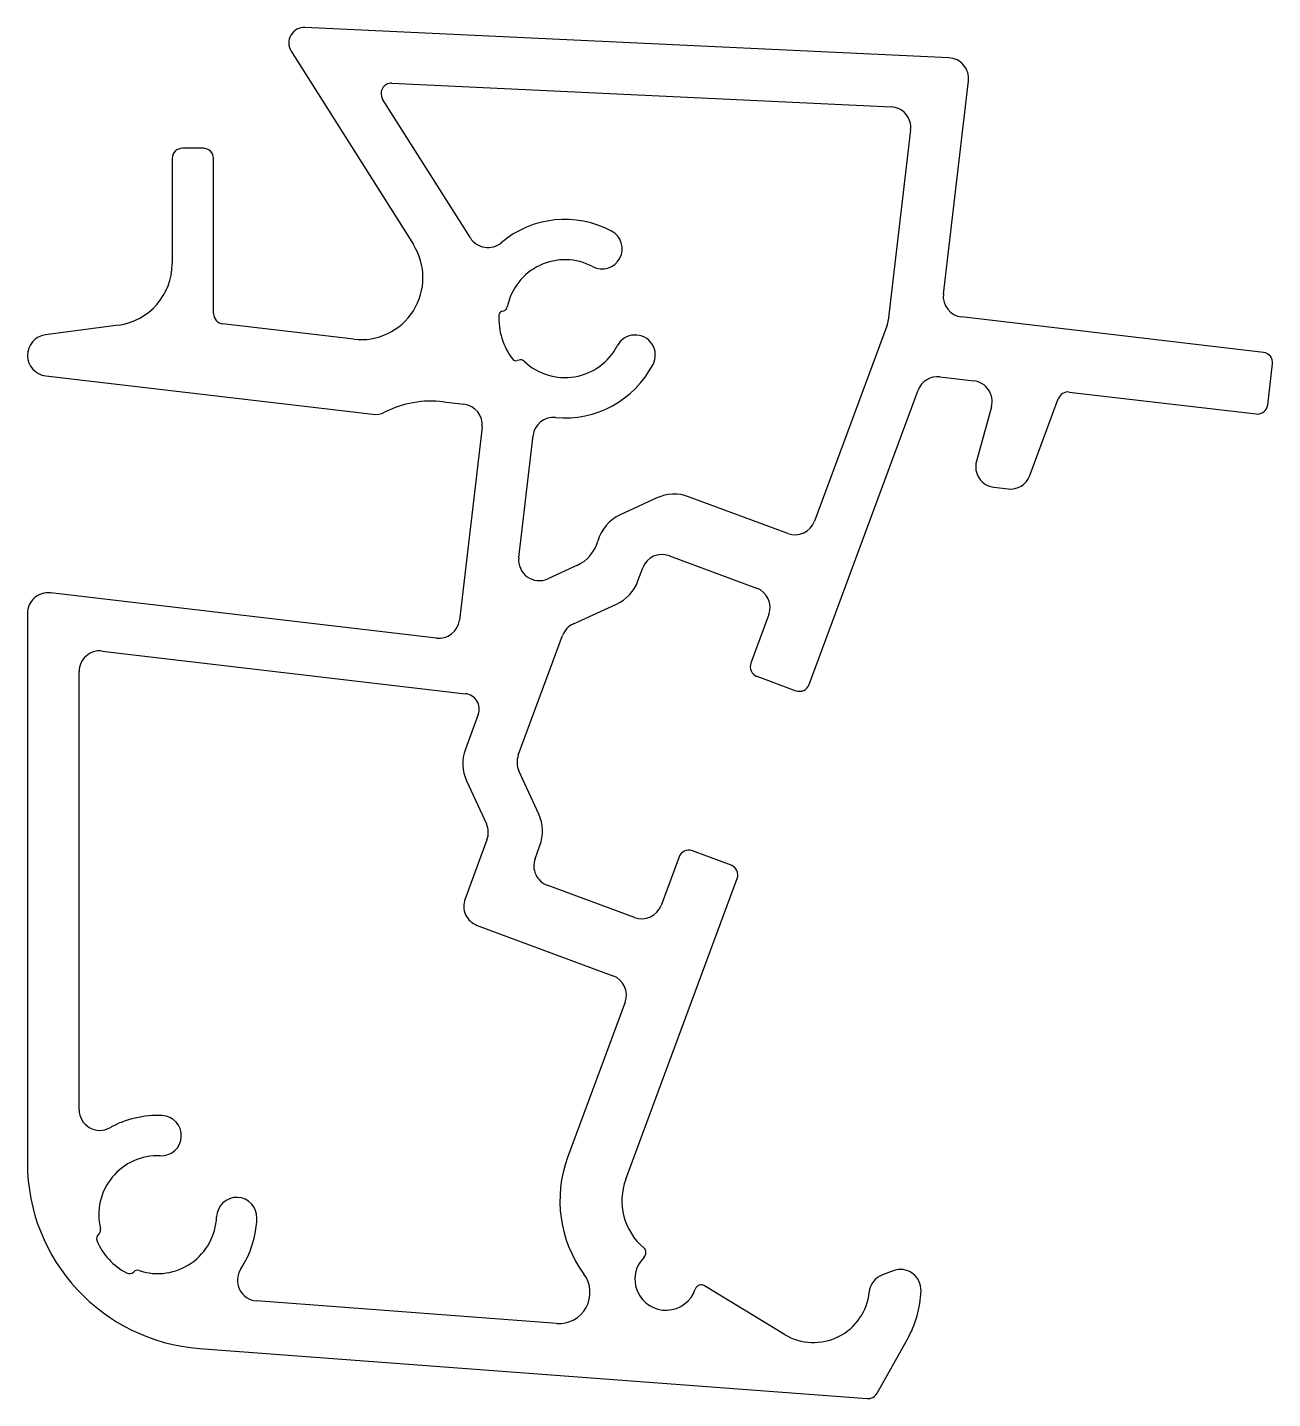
# Model space of a CAD drawing. Extents: x 3.8 to 64, y 1.7 to 68.
import ezdxf

# ---------------------------------------------------------------- set-up
doc = ezdxf.new("R2010")
doc.units = 0
doc.layers.get('0').update_dxf_attribs({"linetype": 'CONTINUOUS'})

msp = doc.modelspace()

# ---------------------------------------------------------------- linework, layer by layer
for p, q in [((48.354, 66.546), (17.212, 68.015)), ((16.543, 66.865), (22.454, 57.514)), ((21.412, 65.314), (45.558, 64.175)), ((48.088, 55.119), (49.3, 65.43)), ((25.211, 57.831), (20.966, 64.547)), ((46.504, 63.06), (45.421, 53.837)), ((12.288, 62.173), (11.288, 62.173)), ((10.788, 61.673), (10.788, 56.588)), ((12.788, 54.173), (12.788, 61.673)), ((26.733, 54.283), (26.826, 54.312)), ((63.569, 52.294), (48.965, 54.009)), ((8.186, 53.615), (4.656, 53.142)), ((19.568, 52.932), (13.23, 53.676)), ((45.365, 53.606), (41.853, 44.124)), ((27.57, 51.925), (27.477, 51.896)), ((4.672, 51.158), (20.495, 49.299)), ((47.922, 51.111), (49.562, 50.919)), ((63.774, 49.753), (64.007, 51.739)), ((41.592, 36.223), (46.868, 50.465)), ((23.905, 49.905), (24.898, 49.788)), ((52.27, 46.336), (53.647, 50.054)), ((54.174, 50.377), (63.219, 49.314)), ((50.41, 49.661), (49.688, 47.027)), ((25.775, 48.679), (24.678, 39.343)), ((27.551, 42.368), (28.244, 48.269)), ((34.236, 45.255), (32.464, 44.441)), ((40.568, 43.534), (35.765, 45.313)), ((50.536, 45.77), (51.215, 45.69)), ((34.837, 42.458), (39.057, 40.895)), ((30.387, 41.997), (28.961, 41.343)), ((33.318, 41.238), (33.552, 41.867)), ((23.568, 38.466), (4.905, 40.659)), ((30.194, 39.158), (32.278, 40.115)), ((3.788, 39.666), (3.788, 13.084)), ((39.647, 39.609), (38.779, 37.265)), ((27.53, 32.809), (29.674, 38.597)), ((7.405, 37.848), (24.978, 35.783)), ((6.288, 15.659), (6.288, 36.855)), ((39.074, 36.623), (40.949, 35.928)), ((25.594, 34.778), (24.97, 33.095)), ((28.516, 29.961), (27.559, 32.044)), ((25.028, 31.565), (25.985, 29.482)), ((26.014, 28.717), (24.955, 25.857)), ((28.341, 27.801), (28.574, 28.431)), ((35.305, 27.888), (34.436, 25.544)), ((37.823, 27.488), (35.947, 28.183)), ((32.729, 12.298), (38.118, 26.846)), ((33.151, 24.953), (28.932, 26.516)), ((25.545, 24.572), (32.109, 22.14)), ((32.7, 20.855), (29.916, 13.34)), ((45.656, 7.864), (45.142, 7.67)), ((40.408, 4.787), (36.531, 7.143)), ((29.386, 5.319), (14.869, 6.41)), ((12.114, 4.11), (44.409, 1.684)), ((44.882, 1.938), (46.348, 4.55))]:
    msp.add_line(p, q)
for centre, radius, start, end in [((17.177, 67.265), 0.75, 87.3, 212.3), ((48.307, 65.547), 1, 353.3, 87.3), ((21.389, 64.814), 0.5, 87.3, 212.3), ((45.511, 63.176), 1, 353.3, 87.3), ((11.288, 61.673), 0.5, 90, 180), ((12.288, 61.673), 0.5, 0, 90), ((29.788, 53.926), 4.8, 62.06778, 130.04424), ((26.057, 58.366), 1, 212.3, 310.04424), ((31.58, 57.305), 0.975, 242.06778, 62.06778), ((19.918, 55.911), 3, 263.3, 32.3), ((7.788, 56.588), 3, 277.62717, 0), ((29.788, 53.926), 2.85, 62.06778, 168.36147), ((49.082, 55.003), 1, 173.3, 263.3), ((26.752, 54.551), 0.25, 287.3, 348.36147), ((13.288, 54.173), 0.5, 180, 263.3), ((29.788, 53.926), 3.2, 176.81269, 217.78732), ((26.793, 54.092), 0.2, 107.3, 176.81269), ((44.427, 53.954), 1, 339.67334, 353.3), ((4.788, 52.151), 1, 97.62717, 263.3), ((33.182, 52.161), 0.975, 332.53222, 152.53222), ((29.788, 53.926), 2.85, 226.23853, 332.53222), ((27.417, 52.087), 0.2, 217.78732, 287.3), ((27.644, 51.687), 0.25, 46.23853, 107.3), ((63.51, 51.797), 0.5, 353.3, 83.3), ((29.788, 53.926), 4.8, 264.54709, 332.53222), ((47.805, 50.118), 1, 83.3, 159.67334), ((49.446, 49.925), 1, 344.67334, 83.3), ((23.322, 44.939), 5, 83.3, 116.85662), ((24.782, 48.795), 1, 353.3, 83.3), ((54.116, 49.88), 0.5, 83.3, 159.67334), ((63.277, 49.811), 0.5, 263.3, 353.3), ((20.611, 50.292), 1, 263.3, 296.85662), ((29.237, 48.152), 1, 84.54709, 173.3), ((50.653, 46.763), 1, 164.67334, 263.3), ((51.332, 46.683), 1, 263.3, 339.67334), ((35.07, 43.438), 2, 69.67334, 114.67334), ((33.299, 42.624), 2, 114.67334, 164.59745), ((40.915, 44.472), 1, 249.67334, 339.67334), ((29.635, 43.633), 1.8, 294.67334, 344.59745), ((34.489, 41.52), 1, 69.67334, 159.67334), ((28.544, 42.251), 1, 173.3, 294.67334), ((31.443, 41.932), 2, 294.67332, 339.67334), ((4.788, 39.666), 1, 83.3, 180), ((38.709, 39.957), 1, 339.67334, 69.67334), ((23.685, 39.459), 1, 263.3, 353.3), ((30.612, 38.249), 1, 114.67332, 159.67334), ((7.288, 36.855), 1, 83.3, 180), ((39.247, 37.091), 0.5, 159.67334, 249.67334), ((41.123, 36.397), 0.5, 249.67334, 339.67334), ((24.89, 35.039), 0.75, 339.67334, 83.3), ((26.846, 32.4), 2, 159.67334, 204.67334), ((28.468, 32.462), 1, 159.67334, 204.67334), ((26.699, 29.126), 2, 339.67334, 24.67334), ((25.077, 29.064), 1, 339.67334, 24.67334), ((35.774, 27.714), 0.5, 69.67334, 159.67334), ((29.279, 27.454), 1, 159.67334, 249.67334), ((37.649, 27.019), 0.5, 339.67334, 69.67334), ((25.892, 25.509), 1, 159.67334, 249.67334), ((33.499, 25.891), 1, 249.67334, 339.67334), ((31.762, 21.202), 1, 339.67334, 69.67334), ((7.288, 15.659), 1, 180, 298.86573), ((10.088, 10.579), 4.8, 87.47221, 118.86573), ((10.257, 14.401), 0.975, 267.47221, 87.47221), ((10.088, 10.579), 2.85, 87.47221, 193.77959), ((35.542, 11.256), 6, 159.67334, 216.30466), ((12.788, 13.084), 9, 180, 265.70444), ((35.542, 11.256), 3, 159.67335, 229.66094), ((13.911, 10.442), 0.975, 357.93666, 177.93666), ((10.088, 10.579), 2.85, 251.62927, 357.93666), ((10.088, 10.579), 4.8, 326.83871, 357.93666), ((7.43, 9.419), 0.3, 129.92277, 203.5821), ((10.088, 10.579), 3.2, 203.5821, 241.82677), ((7.078, 9.841), 0.25, 309.92277, 13.77959), ((33.406, 8.74), 0.3, 314.5219, 49.66094), ((34.668, 7.457), 1.5, 134.5219, 341.54402), ((8.719, 8.023), 0.3, 241.82677, 315.48609), ((9.111, 7.637), 0.25, 71.62927, 135.48609), ((14.944, 7.407), 1, 146.8387, 265.70443), ((29.498, 6.815), 1.5, 265.70444, 36.30466), ((45.495, 6.734), 1, 110.70443, 174.41272), ((46.01, 6.929), 1, 357.73579, 110.70443), ((36.375, 6.887), 0.3, 58.70443, 161.54402), ((41.812, 7.095), 2.701, 238.70444, 354.41272), ((41.812, 7.095), 5.201, 330.70443, 357.73579), ((44.446, 2.182), 0.5, 265.70443, 330.70442)]:
    msp.add_arc(centre, radius, start, end)

doc.saveas('drawing.dxf')
